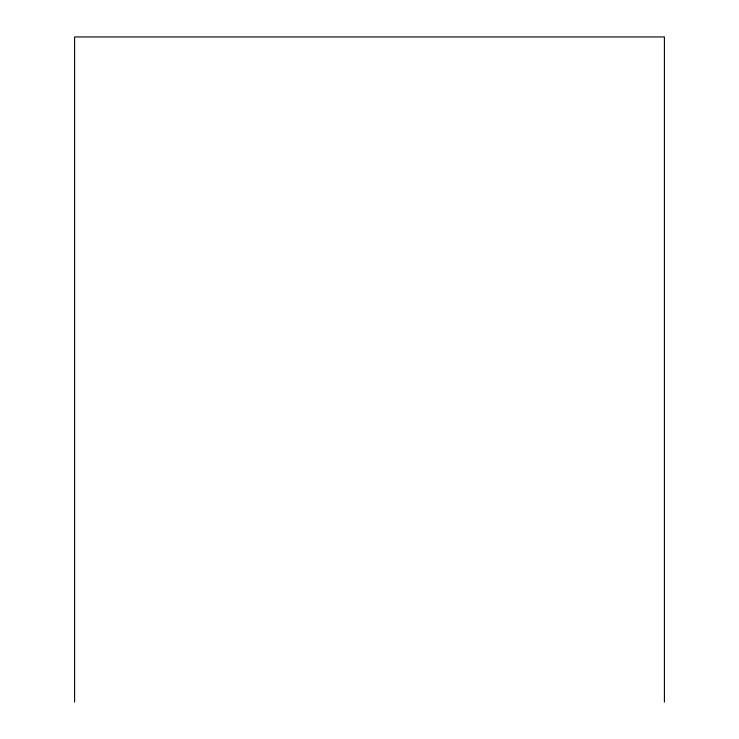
<?xml version="1.0" encoding="UTF-8"?>
<svg xmlns="http://www.w3.org/2000/svg" width="739" height="739" viewBox="0 0 739 739"><rect width="100%" height="100%" fill="white"/><g stroke="black" fill="none" stroke-linecap="round" stroke-linejoin="round"><path stroke-width="1.11" d="M664.407 702.05L664.407 36.95L74.593 36.95L74.593 702.05"/></g></svg>
